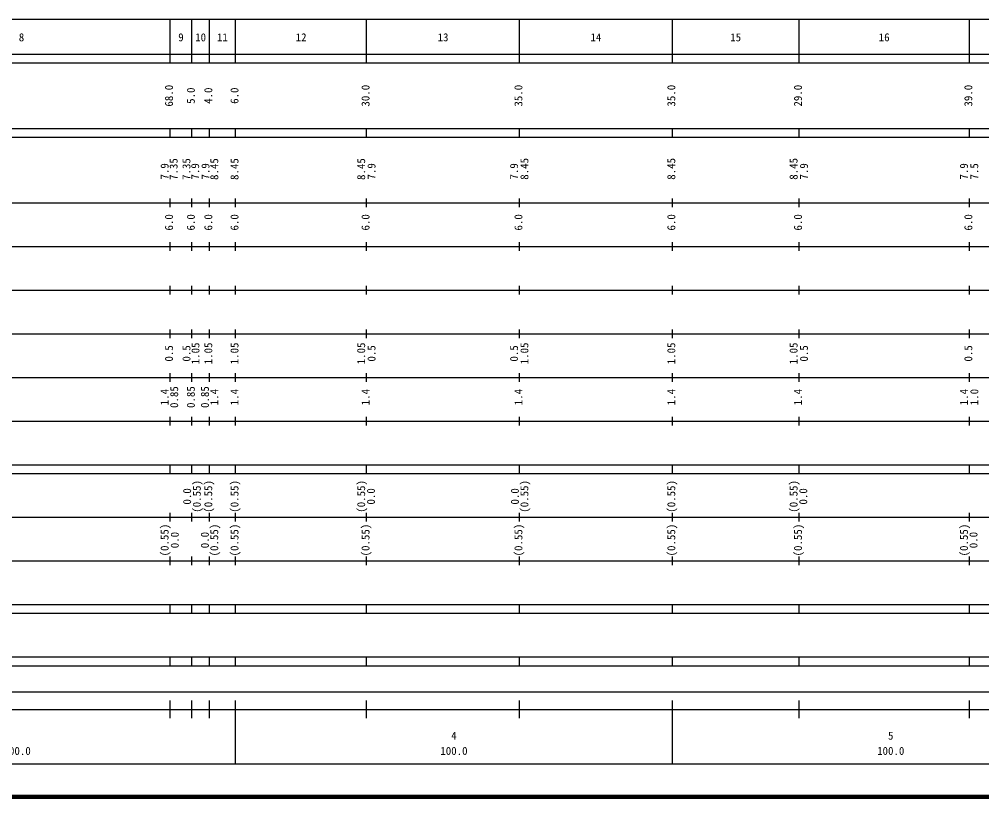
# Model space of a CAD drawing. Units: millimetres on the paper, enlarged 1000 times. Extents: x 40000 to 680000, y 20000 to 380000.
# Drawn here: x 318481 to 538835, y 20000 to 198000 of the extents above; entities that cross this region are included whole.
import ezdxf
from ezdxf.enums import TextEntityAlignment as Align

# ---------------------------------------------------------------- set-up
doc = ezdxf.new("R2010")
doc.units = ezdxf.units.MM
doc.header["$LTSCALE"] = 1000
doc.layers.add('M-TTL', color=2, linetype='Continuous', lineweight=140)
doc.layers.add('M-TTL-BAND', color=7, linetype='Continuous', lineweight=25)
doc.styles.add('ＭＳ ゴシック', font='')
doc.styles.get('ＭＳ ゴシック').set_extended_font_data('MS Gothic')

msp = doc.modelspace()

# ---------------------------------------------------------------- linework, layer by layer
at = {"layer": 'M-TTL'}
msp.add_line((40000, 20000), (680000, 20000), dxfattribs=at)
at = {"layer": 'M-TTL-BAND'}
for p, q in [((68000, 198000), (579000, 198000)), ((353000, 188000), (353000, 198000)), ((358000, 188000), (358000, 198000)), ((362000, 188000), (362000, 198000)), ((368000, 188000), (368000, 198000)), ((398000, 188000), (398000, 198000)), ((433000, 188000), (433000, 198000)), ((468000, 188000), (468000, 198000)), ((497000, 188000), (497000, 198000)), ((536000, 188000), (536000, 198000)), ((40000, 190000), (579000, 190000)), ((40000, 188000), (579000, 188000)), ((40000, 173000), (579000, 173000)), ((353000, 171000), (353000, 173000)), ((358000, 171000), (358000, 173000)), ((362000, 171000), (362000, 173000)), ((368000, 171000), (368000, 173000)), ((398000, 171000), (398000, 173000)), ((433000, 171000), (433000, 173000)), ((468000, 171000), (468000, 173000)), ((497000, 171000), (497000, 173000)), ((536000, 171000), (536000, 173000)), ((40000, 171000), (579000, 171000)), ((353000, 155000), (353000, 157000)), ((358000, 155000), (358000, 157000)), ((362000, 155000), (362000, 157000)), ((368000, 155000), (368000, 157000)), ((398000, 155000), (398000, 157000)), ((433000, 155000), (433000, 157000)), ((468000, 155000), (468000, 157000)), ((497000, 155000), (497000, 157000)), ((536000, 155000), (536000, 157000)), ((40000, 156000), (579000, 156000)), ((46000, 146000), (579000, 146000)), ((353000, 145000), (353000, 147000)), ((358000, 145000), (358000, 147000)), ((362000, 145000), (362000, 147000)), ((368000, 145000), (368000, 147000)), ((398000, 145000), (398000, 147000)), ((433000, 145000), (433000, 147000)), ((468000, 145000), (468000, 147000)), ((497000, 145000), (497000, 147000)), ((536000, 145000), (536000, 147000)), ((353000, 135000), (353000, 137000)), ((358000, 135000), (358000, 137000)), ((362000, 135000), (362000, 137000)), ((368000, 135000), (368000, 137000)), ((398000, 135000), (398000, 137000)), ((433000, 135000), (433000, 137000)), ((468000, 135000), (468000, 137000)), ((497000, 135000), (497000, 137000)), ((536000, 135000), (536000, 137000)), ((52000, 136000), (579000, 136000)), ((46000, 126000), (579000, 126000)), ((353000, 125000), (353000, 127000)), ((358000, 125000), (358000, 127000)), ((362000, 125000), (362000, 127000)), ((368000, 125000), (368000, 127000)), ((398000, 125000), (398000, 127000)), ((433000, 125000), (433000, 127000)), ((468000, 125000), (468000, 127000)), ((497000, 125000), (497000, 127000)), ((536000, 125000), (536000, 127000)), ((353000, 115000), (353000, 117000)), ((358000, 115000), (358000, 117000)), ((362000, 115000), (362000, 117000)), ((368000, 115000), (368000, 117000)), ((398000, 115000), (398000, 117000)), ((433000, 115000), (433000, 117000)), ((468000, 115000), (468000, 117000)), ((497000, 115000), (497000, 117000)), ((536000, 115000), (536000, 117000)), ((52000, 116000), (579000, 116000)), ((46000, 106000), (579000, 106000)), ((353000, 105000), (353000, 107000)), ((358000, 105000), (358000, 107000)), ((362000, 105000), (362000, 107000)), ((368000, 105000), (368000, 107000)), ((398000, 105000), (398000, 107000)), ((433000, 105000), (433000, 107000)), ((468000, 105000), (468000, 107000)), ((497000, 105000), (497000, 107000)), ((536000, 105000), (536000, 107000)), ((40000, 96000), (579000, 96000)), ((353000, 94000), (353000, 96000)), ((358000, 94000), (358000, 96000)), ((362000, 94000), (362000, 96000)), ((368000, 94000), (368000, 96000)), ((398000, 94000), (398000, 96000)), ((433000, 94000), (433000, 96000)), ((468000, 94000), (468000, 96000)), ((497000, 94000), (497000, 96000)), ((536000, 94000), (536000, 96000)), ((40000, 94000), (579000, 94000)), ((49000, 84000), (579000, 84000)), ((353000, 83000), (353000, 85000)), ((358000, 83000), (358000, 85000)), ((362000, 83000), (362000, 85000)), ((368000, 83000), (368000, 85000)), ((398000, 83000), (398000, 85000)), ((433000, 83000), (433000, 85000)), ((468000, 83000), (468000, 85000)), ((497000, 83000), (497000, 85000)), ((536000, 83000), (536000, 85000)), ((353000, 73000), (353000, 75000)), ((358000, 73000), (358000, 75000)), ((362000, 73000), (362000, 75000)), ((368000, 73000), (368000, 75000)), ((398000, 73000), (398000, 75000)), ((433000, 73000), (433000, 75000)), ((468000, 73000), (468000, 75000)), ((497000, 73000), (497000, 75000)), ((536000, 73000), (536000, 75000)), ((40000, 74000), (579000, 74000)), ((40000, 64000), (579000, 64000)), ((353000, 62000), (353000, 64000)), ((358000, 62000), (358000, 64000)), ((362000, 62000), (362000, 64000)), ((368000, 62000), (368000, 64000)), ((398000, 62000), (398000, 64000)), ((433000, 62000), (433000, 64000)), ((468000, 62000), (468000, 64000)), ((497000, 62000), (497000, 64000)), ((536000, 62000), (536000, 64000)), ((40000, 62000), (579000, 62000)), ((40000, 52000), (579000, 52000)), ((353000, 50000), (353000, 52000)), ((358000, 50000), (358000, 52000)), ((362000, 50000), (362000, 52000)), ((368000, 50000), (368000, 52000)), ((398000, 50000), (398000, 52000)), ((433000, 50000), (433000, 52000)), ((468000, 50000), (468000, 52000)), ((497000, 50000), (497000, 52000)), ((536000, 50000), (536000, 52000)), ((40000, 50000), (579000, 50000)), ((71000, 44000), (565000, 44000)), ((353000, 38000), (353000, 42000)), ((358000, 38000), (358000, 42000)), ((362000, 38000), (362000, 42000)), ((368000, 27500), (368000, 42000)), ((398000, 38000), (398000, 42000)), ((433000, 38000), (433000, 42000)), ((468000, 27500), (468000, 42000)), ((497000, 38000), (497000, 42000)), ((536000, 38000), (536000, 42000)), ((40000, 40000), (579000, 40000)), ((68000, 27500), (579000, 27500))]:
    msp.add_line(p, q, dxfattribs=at)

# ---------------------------------------------------------------- texts
at = {"layer": 'M-TTL-BAND', "style": 'ＭＳ ゴシック'}
for s, p in [('8', (319000, 192405)), ('9', (355500, 192405)), ('10', (360000, 192405)), ('11', (365000, 192405)), ('12', (383000, 192405)), ('13', (415500, 192405)), ('14', (450500, 192405)), ('15', (482500, 192405)), ('16', (516500, 192405)), ('4', (418000, 32523)), ('5', (518000, 32523)), ('100.0', (318000, 29033)), ('100.0', (418000, 29033)), ('100.0', (518000, 29033))]:
    msp.add_text(s, height=1833, dxfattribs=at).set_placement(p, align=Align.BOTTOM_CENTER)
for s, p in [('68.0', (354218, 180500)), ('5.0', (359218, 180500)), ('4.0', (363218, 180500)), ('6.0', (369218, 180500)), ('30.0', (399218, 180500)), ('35.0', (434218, 180500)), ('35.0', (469218, 180500)), ('29.0', (498218, 180500)), ('39.0', (537218, 180500)), ('7.35', (355279, 163700)), ('7.35', (358218, 163700)), ('8.45', (364588, 163700)), ('8.45', (369218, 163700)), ('8.45', (398218, 163700)), ('8.45', (435588, 163749)), ('8.45', (469218, 163749)), ('8.45', (497218, 163749)), ('7.9', (353218, 163174)), ('7.9', (360217, 163174)), ('7.9', (362577, 163174)), ('7.9', (400588, 163174)), ('7.9', (433218, 163174)), ('7.9', (499588, 163174)), ('7.9', (536218, 163174)), ('7.5', (538588, 163174)), ('6.0', (354218, 151500)), ('6.0', (359218, 151500)), ('6.0', (363218, 151500)), ('6.0', (369218, 151500)), ('6.0', (399218, 151500)), ('6.0', (434218, 151500)), ('6.0', (469218, 151500)), ('6.0', (498218, 151500)), ('6.0', (537218, 151500)), ('1.05', (360279, 121500)), ('1.05', (363218, 121500)), ('1.05', (369218, 121500)), ('1.05', (398218, 121500)), ('1.05', (435588, 121500)), ('1.05', (469218, 121500)), ('1.05', (497218, 121500)), ('0.5', (354218, 121500)), ('0.5', (358218, 121500)), ('0.5', (400588, 121500)), ('0.5', (433218, 121500)), ('0.5', (499588, 121500)), ('0.5', (537218, 121500)), ('1.4', (353218, 111500)), ('0.85', (355410, 111500)), ('0.85', (359218, 111500)), ('0.85', (362447, 111500)), ('1.4', (364588, 111500)), ('1.4', (369218, 111500)), ('1.4', (399218, 111500)), ('1.4', (434218, 111500)), ('1.4', (469218, 111500)), ('1.4', (498218, 111500)), ('1.4', (536218, 111500)), ('1.0', (538588, 111500)), ('0.0', (358374, 88764)), ('(0.55)', (360588, 88764)), ('(0.55)', (363218, 88764)), ('(0.55)', (369218, 88764)), ('(0.55)', (398218, 88764)), ('0.0', (400460, 88764)), ('0.0', (433403, 88764)), ('(0.55)', (435588, 88764)), ('(0.55)', (469218, 88764)), ('(0.55)', (497218, 88764)), ('0.0', (499426, 88764)), ('(0.55)', (353218, 78764)), ('(0.55)', (364588, 78764)), ('(0.55)', (369218, 78764)), ('(0.55)', (399218, 78764)), ('(0.55)', (434218, 78764)), ('(0.55)', (469218, 78764)), ('(0.55)', (498218, 78764)), ('(0.55)', (536218, 78764)), ('0.0', (355544, 78764)), ('0.0', (362430, 78764)), ('0.0', (538400, 78764))]:
    msp.add_text(s, height=1833, rotation=90, dxfattribs=at).set_placement(p, align=Align.BOTTOM_CENTER)

doc.saveas('drawing.dxf')
